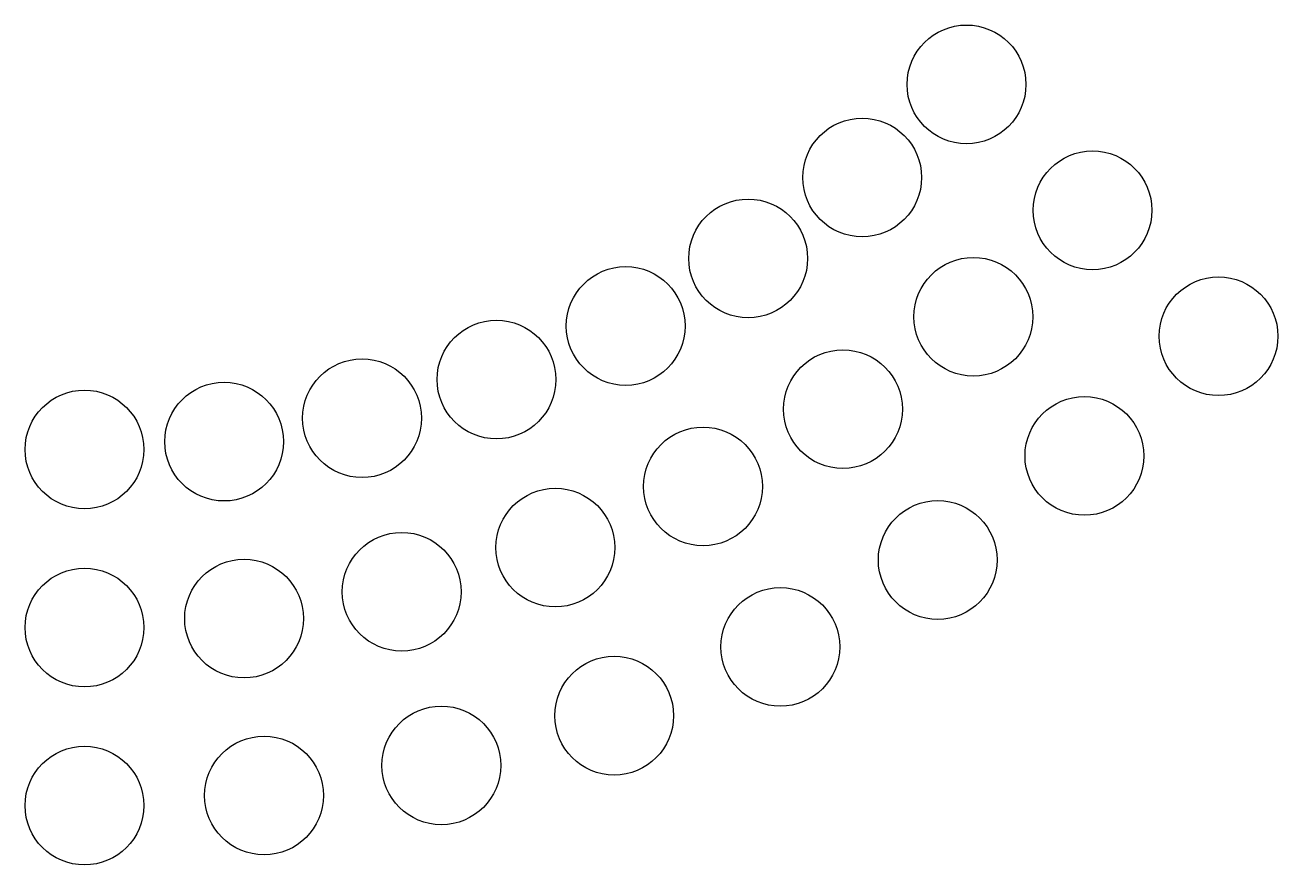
# Model space of a CAD drawing. Header units: millimetres. Extents: x -1 to 20.1, y -28 to -13.8.
import ezdxf

# ---------------------------------------------------------------- set-up
doc = ezdxf.new("R2010")
doc.units = ezdxf.units.MM
doc.layers.get('0').update_dxf_attribs({"linetype": 'CONTINUOUS'})

msp = doc.modelspace()

# ---------------------------------------------------------------- linework, layer by layer
for centre in [(14.849, -14.849), (13.093, -16.418), (16.971, -16.971), (11.173, -17.781), (9.112, -18.92), (14.964, -18.764), (19.092, -19.092), (6.936, -19.822), (12.769, -20.321), (4.673, -20.473), (0, -21), (2.351, -20.868), (16.834, -21.109), (10.413, -21.623), (7.927, -22.653), (14.365, -22.862), (5.341, -23.398), (2.687, -23.849), (0, -24), (11.715, -24.326), (8.918, -25.485), (6.008, -26.323), (3.023, -26.83), (0, -27)]:
    msp.add_circle(centre, 1)

doc.saveas('drawing.dxf')
